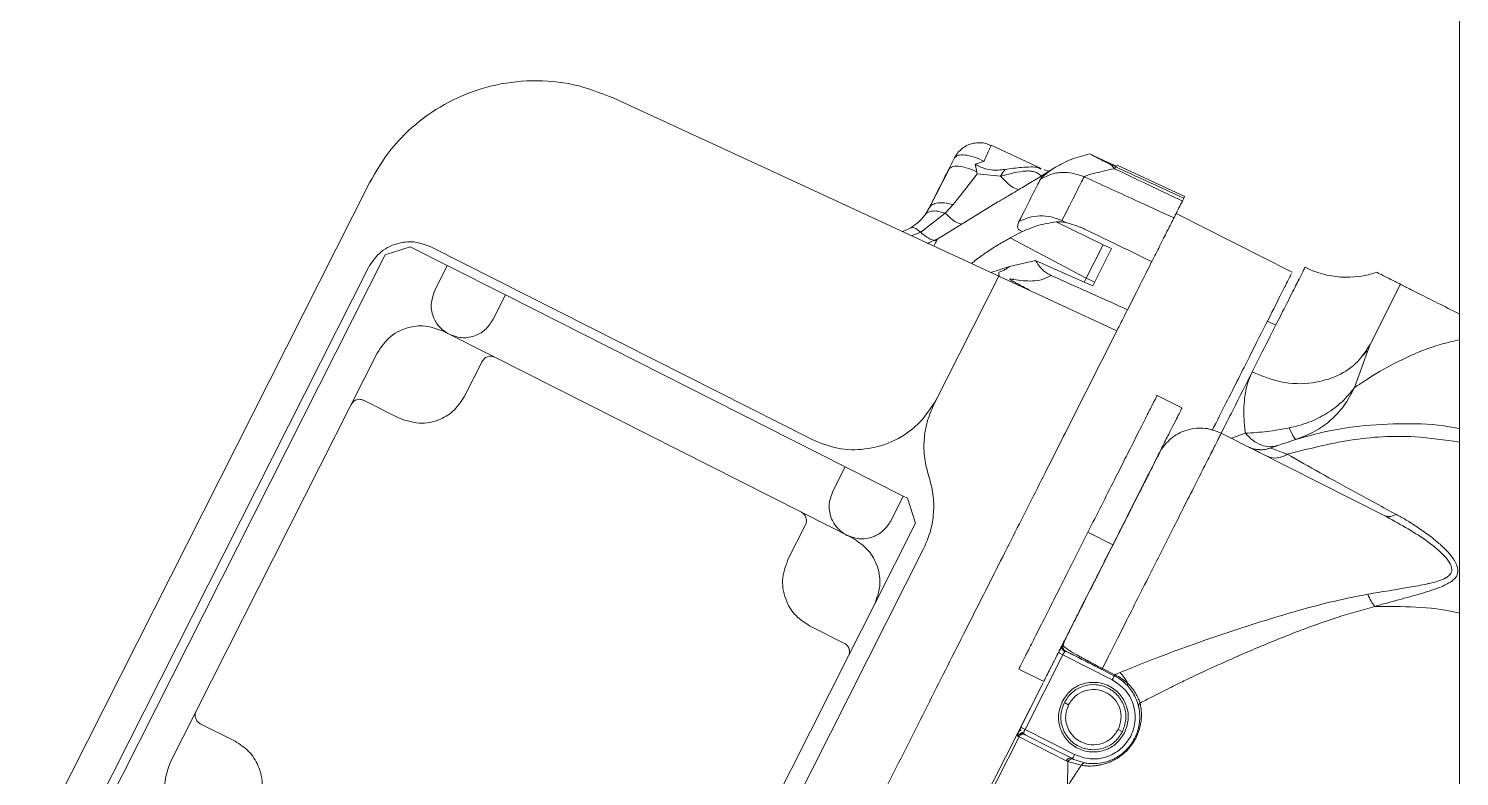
# Model space of a CAD drawing. Header units: millimetres. Extents: x 169 to 14583, y -399 to 10804.
# Drawn here: x 2423.7 to 2577.8, y 2993.1 to 3073.5 of the extents above; entities that cross this region are included whole.
import ezdxf

# ---------------------------------------------------------------- set-up
doc = ezdxf.new("R2010")
doc.units = ezdxf.units.MM
doc.header["$LTSCALE"] = 35

msp = doc.modelspace()

# ---------------------------------------------------------------- linework, layer by layer
at = {"color": 7, "linetype": 'Continuous', "lineweight": 18}
for p, q in [((2577.772, 2366.159), (2577.772, 3236.159)), ((2532.745, 3058.481), (2527.349, 3060.989)), ((2523.408, 3059.63), (2522.792, 3058.412)), ((2537.966, 3060.076), (2539.974, 3059.153)), ((2522.926, 3058.57), (2520.67, 3054.211)), ((2525.629, 3058.96), (2526.592, 3059.28)), ((2525.802, 3058.147), (2525.629, 3058.96)), ((2525.856, 3057.908), (2528.372, 3057.65)), ((2532.798, 3057.713), (2534.284, 3058.63)), ((2533.597, 3058.206), (2533.058, 3058.336)), ((2539.974, 3059.153), (2540.882, 3058.734)), ((2548.206, 3055.489), (2540.936, 3058.85)), ((2423.729, 2984.335), (2460.433, 3056.959)), ((2528.068, 3054.892), (2521.495, 3050.851)), ((2548.11, 3055.299), (2548.194, 3055.467)), ((2519.774, 3051.622), (2522.422, 3053.668)), ((2520.239, 3053.506), (2520.662, 3054.197)), ((2522.422, 3053.668), (2523.256, 3054.603)), ((2559.765, 3047.324), (2547.271, 3053.639)), ((2518.764, 3051.257), (2519.774, 3051.622)), ((2529.418, 3051.015), (2530.726, 3051.697)), ((2533.99, 3052.688), (2533.978, 3052.683)), ((2539.415, 3050.288), (2534.366, 3052.748)), ((2534.981, 3052.885), (2535.459, 3052.655)), ((2462.105, 3049.183), (2464.792, 3050.066)), ((2464.792, 3050.066), (2468.808, 3048.036)), ((2467.028, 3050.056), (2508.083, 3029.307)), ((2520.678, 3050.497), (2520.456, 3050.47)), ((2521.586, 3050.912), (2520.478, 3050.407)), ((2521.588, 3050.912), (2520.479, 3050.406)), ((2529.418, 3051.015), (2537.601, 3046.699)), ((2539.415, 3050.288), (2537.601, 3046.699)), ((2540.321, 3049.864), (2539.415, 3050.288)), ((2430.982, 2987.6), (2462.105, 3049.183)), ((2529.325, 3047.927), (2532.143, 3048.604)), ((2532.143, 3048.604), (2537.385, 3046.272)), ((2538.291, 3045.848), (2540.321, 3049.864)), ((2430.992, 2989.836), (2460.31, 3047.849)), ((2468.808, 3048.036), (2467.455, 3045.358)), ((2475.056, 3044.878), (2468.808, 3048.036)), ((2527.338, 3047.293), (2529.325, 3047.927)), ((2528.18, 3046.904), (2521.195, 3033.082)), ((2528.18, 3046.904), (2540.896, 3041.025)), ((2531.42, 3045.435), (2531.257, 3045.529)), ((2537.601, 3046.699), (2537.385, 3046.272)), ((2537.385, 3046.272), (2538.291, 3045.848)), ((2571.436, 3046.029), (2568.169, 3039.564)), ((2473.703, 3042.201), (2475.056, 3044.878)), ((2511.648, 3026.385), (2475.056, 3044.878)), ((2468.375, 3040.972), (2473.909, 3038.175)), ((2540.896, 3041.025), (2535.939, 3031.217)), ((2558.001, 3041.615), (2557.108, 3042.066)), ((2568.169, 3039.564), (2567.889, 3038.789)), ((2461.255, 3038.632), (2458.458, 3033.099)), ((2470.671, 3033.985), (2472.565, 3037.734)), ((2473.909, 3038.175), (2506.931, 3021.486)), ((2567.889, 3038.789), (2566.487, 3034.909)), ((2567.839, 3038.86), (2567.358, 3038.318)), ((2459.802, 3033.54), (2463.55, 3031.646)), ((2547.9, 3032.714), (2545.222, 3034.067)), ((2458.458, 3033.099), (2441.769, 3000.076)), ((2569.674, 3021.149), (2552.137, 3030.012)), ((2554.733, 3029.99), (2553.229, 3029.46)), ((2511.648, 3026.385), (2510.295, 3023.708)), ((2517.896, 3023.228), (2511.648, 3026.385)), ((2516.542, 3020.55), (2517.896, 3023.228)), ((2518.342, 3023.002), (2517.896, 3023.228)), ((2519.225, 3020.315), (2518.342, 3023.002)), ((2512.465, 3018.689), (2506.931, 3021.486)), ((2507.373, 3020.142), (2505.478, 3016.394)), ((2514.804, 3011.569), (2519.225, 3020.315)), ((2537.78, 3019.341), (2540.458, 3017.988)), ((2520.108, 3017.628), (2490.789, 2959.616)), ((2512.008, 3006.035), (2514.804, 3011.569)), ((2507.818, 3009.273), (2511.566, 3007.379)), ((2512.008, 3006.035), (2495.319, 2973.013)), ((2535.067, 3006.146), (2531.007, 2998.114)), ((2535.067, 3006.146), (2540.395, 3003.453)), ((2535.219, 3006.662), (2535.236, 3006.649)), ((2535.363, 3006.557), (2535.357, 3006.56)), ((2530.338, 3004.615), (2533.015, 3003.262)), ((2539.282, 3004.576), (2540.621, 3003.9)), ((2540.675, 3003.998), (2539.333, 3004.677)), ((2532.951, 3003.135), (2517.259, 2972.085)), ((2532.977, 3003.117), (2530.563, 2998.338)), ((2535.242, 3001.016), (2535.705, 3000.781)), ((2441.769, 3000.076), (2438.972, 2994.543)), ((2445.959, 2996.838), (2442.21, 2998.733)), ((2531.007, 2998.114), (2536.336, 2995.421)), ((2541.025, 2998.093), (2541.489, 2997.858)), ((2530.361, 2997.32), (2535.452, 2994.747)), ((2535.634, 2994.659), (2535.579, 2991.954)), ((2535.634, 2994.659), (2537.059, 2994.254)), ((2536.275, 2994.895), (2537.554, 2994.503))]:
    msp.add_line(p, q, dxfattribs=at)
at = {"color": 7, "linetype": 'Continuous', "lineweight": 18, "flags": 128}
for points in [[(2528.18, 3046.904), (2504.938, 3057.649), (2486.675, 3066.092)], [(2538.493, 3046.248), (2537.993, 3046.5), (2537.601, 3046.699)], [(2530.361, 2997.32), (2523.179, 2983.11), (2517.536, 2971.945)], [(2531.019, 2997.548), (2533.87, 2996.107), (2536.11, 2994.975)]]:
    msp.add_lwpolyline(points, dxfattribs=at)
at = {"color": 7, "linetype": 'Continuous', "lineweight": 18}
msp.add_arc((2565.669, 3056.787), 10, 243.18857, 288.88, dxfattribs=at)
for points, knots in [([(2460.433, 3056.959), (2461.159, 3058.198), (2462.612, 3060.676), (2465.733, 3063.696), (2469.372, 3066.018), (2473.504, 3067.528), (2477.925, 3068.094), (2482.463, 3067.715), (2485.271, 3066.633), (2486.675, 3066.092)], [0, 0, 0, 0, 0.1400116, 0.2800232, 0.4200347, 0.5600463, 0.7066975, 0.8533488, 1, 1, 1, 1]), ([(2527.339, 3060.961), (2527.171, 3061.038), (2526.794, 3061.21), (2526.145, 3061.292), (2525.458, 3061.234), (2524.811, 3061.021), (2524.245, 3060.673), (2523.762, 3060.222), (2523.537, 3059.849), (2523.424, 3059.662)], [0, 0, 0, 0, 0.1201596, 0.2703876, 0.4208133, 0.5689432, 0.7134899, 0.8563698, 1, 1, 1, 1]), ([(2527.342, 3060.974), (2527.344, 3060.976), (2527.36, 3060.999), (2527.244, 3060.726), (2526.99, 3060.152), (2526.723, 3059.567), (2526.592, 3059.28)], [0, 0, 0, 0, 0.0332825, 0.3543045, 0.6835641, 1, 1, 1, 1]), ([(2523.408, 3059.63), (2523.514, 3059.741), (2523.728, 3059.963), (2524.514, 3059.982), (2525.516, 3059.767), (2526.233, 3059.442), (2526.592, 3059.28)], [0, 0, 0, 0, 0.25, 0.5, 0.75, 1, 1, 1, 1]), ([(2534.284, 3058.63), (2534.844, 3058.929), (2536.015, 3059.555), (2537.297, 3059.898), (2537.966, 3060.076)], [0, 0, 0, 0, 0.4784896, 1, 1, 1, 1]), ([(2540.226, 3058.926), (2539.77, 3059.146), (2539.109, 3059.465), (2538.382, 3059.848), (2538.109, 3059.998), (2537.966, 3060.076)], [0, 0, 0, 0, 0.5140245, 0.7460516, 1, 1, 1, 1]), ([(2520.662, 3054.197), (2521.043, 3054.951), (2521.73, 3056.31), (2522.465, 3057.765), (2522.792, 3058.412)], [0, 0, 0, 0, 0.55487027, 1, 1, 1, 1]), ([(2522.792, 3058.412), (2522.91, 3058.53), (2523.145, 3058.765), (2523.97, 3058.753), (2524.895, 3058.539), (2525.5, 3058.278), (2525.802, 3058.147)], [0, 0, 0, 0, 0.2796498, 0.5592996, 0.7796498, 1, 1, 1, 1]), ([(2523.256, 3054.603), (2523.733, 3055.206), (2524.587, 3056.283), (2525.468, 3057.411), (2525.856, 3057.908)], [0, 0, 0, 0, 0.5593554, 1, 1, 1, 1]), ([(2528.854, 3058.385), (2528.355, 3058.338), (2527.555, 3058.262), (2526.444, 3058.517), (2525.902, 3058.812), (2525.629, 3058.96)], [0, 0, 0, 0, 0.4516482, 0.7233051, 1, 1, 1, 1]), ([(2525.802, 3058.147), (2525.813, 3058.103), (2525.831, 3058.023), (2525.848, 3057.943), (2525.856, 3057.908)], [0, 0, 0, 0, 0.5604656, 1, 1, 1, 1]), ([(2528.372, 3057.65), (2528.462, 3057.799), (2528.624, 3058.063), (2528.784, 3058.287), (2528.854, 3058.385)], [0, 0, 0, 0, 0.5598815, 1, 1, 1, 1]), ([(2528.372, 3057.65), (2529.297, 3057.911), (2530.307, 3058.195), (2531.431, 3058.232), (2531.644, 3058.211), (2531.843, 3058.18), (2532.05, 3058.129), (2532.282, 3058.033), (2532.663, 3057.808), (2532.756, 3057.678), (2532.828, 3057.578)], [0, 0, 0, 0, 0.4676676, 0.5104665, 0.5454795, 0.5667009, 0.6061005, 0.6522458, 0.7298961, 1, 1, 1, 1]), ([(2532.722, 3058.431), (2532.628, 3058.483), (2532.323, 3058.651), (2531.619, 3058.665), (2530.456, 3058.62), (2529.462, 3058.474), (2528.854, 3058.385)], [0, 0, 0, 0, 0.1043521, 0.3367629, 0.5941543, 1, 1, 1, 1]), ([(2534.284, 3058.63), (2533.847, 3058.329), (2532.996, 3057.744), (2532.77, 3057.477), (2532.66, 3057.347)], [0, 0, 0, 0, 0.5141598, 1, 1, 1, 1]), ([(2532.66, 3057.347), (2533.068, 3057.552), (2533.892, 3057.965), (2535.551, 3058.191), (2536.685, 3057.828), (2537.368, 3057.609)], [0, 0, 0, 0, 0.2798144, 0.5658793, 1, 1, 1, 1]), ([(2537.368, 3057.609), (2537.449, 3057.655), (2537.616, 3057.75), (2538.399, 3057.962), (2539.417, 3058.204), (2540.228, 3058.381), (2540.646, 3058.472)], [0, 0, 0, 0, 0.2242673, 0.4647417, 0.7244412, 1, 1, 1, 1]), ([(2540.226, 3058.926), (2540.306, 3058.844), (2540.448, 3058.699), (2540.585, 3058.541), (2540.646, 3058.472)], [0, 0, 0, 0, 0.56, 1, 1, 1, 1]), ([(2540.794, 3058.661), (2540.687, 3058.71), (2540.496, 3058.798), (2540.308, 3058.887), (2540.226, 3058.926)], [0, 0, 0, 0, 0.5644904, 1, 1, 1, 1]), ([(2540.646, 3058.472), (2540.674, 3058.508), (2540.724, 3058.571), (2540.773, 3058.633), (2540.794, 3058.661)], [0, 0, 0, 0, 0.5596346, 1, 1, 1, 1]), ([(2540.646, 3058.472), (2542.01, 3057.822), (2544.446, 3056.662), (2546.882, 3055.5), (2547.953, 3054.989)], [0, 0, 0, 0, 0.56, 1, 1, 1, 1]), ([(2548.11, 3055.299), (2546.762, 3055.918), (2544.323, 3057.039), (2541.885, 3058.159), (2540.794, 3058.661)], [0, 0, 0, 0, 0.5526918, 1, 1, 1, 1]), ([(2528.07, 3054.89), (2528.113, 3054.914), (2528.23, 3054.98), (2528.594, 3055.193), (2529.359, 3055.641), (2530.367, 3056.24), (2531.638, 3056.994), (2532.337, 3057.428), (2532.798, 3057.713)], [0, 0, 0, 0, 0.0763124, 0.2049128, 0.3411482, 0.6505631, 0.7698054, 1, 1, 1, 1]), ([(2530.41, 3056.197), (2530.191, 3056.252), (2529.627, 3056.393), (2528.848, 3057.173), (2528.372, 3057.65)], [0, 0, 0, 0, 0.3881381, 1, 1, 1, 1]), ([(2537.368, 3057.609), (2539.173, 3056.782), (2542.396, 3055.305), (2545.62, 3053.828), (2547.038, 3053.179)], [0, 0, 0, 0, 0.5599987, 1, 1, 1, 1]), ([(2523.256, 3054.603), (2522.933, 3054.685), (2522.272, 3054.853), (2521.477, 3054.792), (2520.921, 3054.563), (2520.747, 3054.317), (2520.662, 3054.197)], [0, 0, 0, 0, 0.2736157, 0.5615719, 0.7863839, 1, 1, 1, 1]), ([(2528.274, 3055.006), (2528.253, 3054.995), (2528.108, 3054.91), (2527.96, 3054.827), (2527.925, 3054.808), (2527.907, 3054.798)], [0, 0, 0, 0, 0.0761904, 0.5481454, 1, 1, 1, 1]), ([(2547.085, 3053.271), (2547.145, 3053.389), (2547.257, 3053.612), (2547.564, 3054.219), (2547.823, 3054.732), (2547.953, 3054.989)], [0, 0, 0, 0, 0.36442766, 0.68224566, 1, 1, 1, 1]), ([(2547.953, 3054.989), (2547.983, 3055.048), (2548.036, 3055.153), (2548.087, 3055.254), (2548.11, 3055.299)], [0, 0, 0, 0, 0.55999584, 1, 1, 1, 1]), ([(2518.697, 3052.12), (2518.965, 3052.296), (2519.606, 3052.715), (2520.006, 3053.215), (2520.239, 3053.506)], [0, 0, 0, 0, 0.4186111, 1, 1, 1, 1]), ([(2522.422, 3053.668), (2522.16, 3053.754), (2521.627, 3053.93), (2520.982, 3053.931), (2520.505, 3053.786), (2520.327, 3053.598), (2520.239, 3053.506)], [0, 0, 0, 0, 0.2751897, 0.5611769, 0.7848101, 1, 1, 1, 1]), ([(2524.207, 3052.511), (2524.012, 3052.554), (2523.516, 3052.664), (2522.834, 3053.29), (2522.422, 3053.668)], [0, 0, 0, 0, 0.3947293, 1, 1, 1, 1]), ([(2524.207, 3052.511), (2524.012, 3052.554), (2523.516, 3052.664), (2522.834, 3053.29), (2522.422, 3053.668)], [0, 0, 0, 0, 0.39472927, 1, 1, 1, 1]), ([(2544.659, 3048.472), (2544.948, 3049.043), (2545.587, 3050.307), (2546.486, 3052.086), (2546.857, 3052.821), (2547.085, 3053.271)], [0, 0, 0, 0, 0.2425301, 0.5370088, 1, 1, 1, 1]), ([(2518.697, 3052.12), (2518.431, 3051.975), (2518.116, 3051.803), (2517.817, 3051.729), (2517.77, 3051.717)], [0, 0, 0, 0, 0.84080594, 1, 1, 1, 1]), ([(2519.774, 3051.622), (2519.524, 3051.832), (2519.077, 3052.207), (2518.813, 3052.147), (2518.697, 3052.12)], [0, 0, 0, 0, 0.56, 1, 1, 1, 1]), ([(2521.486, 3050.795), (2521.45, 3050.779), (2521.3, 3050.713), (2520.943, 3050.811), (2520.411, 3051.082), (2520.003, 3051.428), (2519.774, 3051.622)], [0, 0, 0, 0, 0.09806054, 0.4086354, 0.66777573, 1, 1, 1, 1]), ([(2530.726, 3051.697), (2530.504, 3051.789), (2530.07, 3051.968), (2530.256, 3052.506), (2530.347, 3052.77)], [0, 0, 0, 0, 0.5100523, 1, 1, 1, 1]), ([(2534.366, 3052.748), (2533.698, 3052.641), (2532.42, 3052.434), (2531.274, 3051.935), (2530.726, 3051.697)], [0, 0, 0, 0, 0.5220988, 1, 1, 1, 1]), ([(2534.366, 3052.748), (2534.547, 3052.751), (2534.896, 3052.756), (2535.723, 3052.628), (2536.385, 3052.39), (2536.841, 3052.227)], [0, 0, 0, 0, 0.2527534, 0.4866422, 1, 1, 1, 1]), ([(2536.841, 3052.227), (2536.948, 3052.183), (2537.141, 3052.103), (2537.33, 3052.013), (2537.414, 3051.973)], [0, 0, 0, 0, 0.5554029, 1, 1, 1, 1]), ([(2544.659, 3048.472), (2543.319, 3049.12), (2540.905, 3050.289), (2538.489, 3051.455), (2537.414, 3051.973)], [0, 0, 0, 0, 0.5549606, 1, 1, 1, 1]), ([(2460.31, 3047.849), (2460.725, 3048.461), (2461.556, 3049.686), (2463.492, 3050.548), (2465.405, 3050.68), (2466.487, 3050.264), (2467.028, 3050.056)], [0, 0, 0, 0, 0.279619, 0.5592379, 0.779619, 1, 1, 1, 1]), ([(2521.189, 3050.136), (2521.237, 3050.23), (2521.374, 3050.499), (2521.505, 3050.756), (2521.577, 3050.895), (2521.584, 3050.907), (2521.586, 3050.912)], [0, 0, 0, 0, 0.1929311, 0.5494378, 0.8184688, 1, 1, 1, 1]), ([(2525.261, 3048.253), (2525.448, 3048.411), (2525.949, 3048.835), (2526.943, 3049.539), (2528.17, 3050.336), (2528.998, 3050.786), (2529.418, 3051.015)], [0, 0, 0, 0, 0.1524146, 0.4087985, 0.6997914, 1, 1, 1, 1]), ([(2532.143, 3048.604), (2532.351, 3048.25), (2532.631, 3047.774), (2533.316, 3047.228), (2533.657, 3047.059), (2533.833, 3046.973)], [0, 0, 0, 0, 0.5837075, 0.7860021, 1, 1, 1, 1]), ([(2528.255, 3046.869), (2528.205, 3047.026), (2528.105, 3047.34), (2528.363, 3047.379), (2528.831, 3047.572), (2529.159, 3047.808), (2529.325, 3047.927)], [0, 0, 0, 0, 0.3253388, 0.6529807, 0.8247759, 1, 1, 1, 1]), ([(2531.429, 3045.456), (2531.001, 3045.668), (2530.434, 3045.949), (2529.756, 3046.322), (2529.474, 3046.476), (2529.381, 3046.554), (2529.368, 3046.57), (2529.364, 3046.579), (2529.366, 3046.586), (2529.371, 3046.59), (2529.375, 3046.592), (2529.377, 3046.592), (2529.377, 3046.592), (2529.377, 3046.592), (2529.377, 3046.592), (2529.381, 3046.593), (2529.393, 3046.598), (2529.476, 3046.601), (2529.601, 3046.581), (2529.734, 3046.559), (2530.414, 3046.447), (2531.502, 3046.311), (2532.866, 3046.496), (2533.517, 3046.817), (2533.833, 3046.973)], [0, 0, 0, 0, 0.1923172, 0.2543529, 0.305508, 0.3128708, 0.3161352, 0.3192612, 0.3223924, 0.3256877, 0.3265574, 0.3270005, 0.3270563, 0.3270842, 0.3270877, 0.3270902, 0.3300364, 0.3390145, 0.3810915, 0.3875028, 0.4006869, 0.6932006, 0.8510546, 1, 1, 1, 1]), ([(2533.833, 3046.973), (2535.385, 3046.276), (2538.121, 3045.047), (2540.858, 3043.822), (2542.042, 3043.293)], [0, 0, 0, 0, 0.567544, 1, 1, 1, 1]), ([(2542.042, 3043.293), (2542.575, 3044.349), (2543.528, 3046.234), (2544.314, 3047.788), (2544.659, 3048.472)], [0, 0, 0, 0, 0.5599733, 1, 1, 1, 1]), ([(2559.694, 3047.182), (2559.654, 3047.103), (2559.547, 3046.891), (2558.709, 3045.234), (2557.271, 3042.388), (2555.231, 3038.353), (2553.187, 3034.307), (2551.663, 3031.292), (2551.16, 3030.297)], [0, 0, 0, 0, 0.1168325, 0.313513, 0.5098303, 0.7065192, 0.9031997, 1, 1, 1, 1]), ([(2561.158, 3047.862), (2561.127, 3047.8), (2561.064, 3047.676), (2560.559, 3046.676), (2559.758, 3045.093), (2558.634, 3042.869), (2557.23, 3040.09), (2556.052, 3037.76), (2555.463, 3036.595)], [0, 0, 0, 0, 0.1666658, 0.3333327, 0.4999995, 0.6666663, 0.8333332, 1, 1, 1, 1]), ([(2568.905, 3047.308), (2568.909, 3047.306), (2568.918, 3047.302), (2569.172, 3047.174), (2569.618, 3046.948), (2570.23, 3046.639), (2570.865, 3046.318), (2571.334, 3046.081), (2571.404, 3046.046), (2571.436, 3046.029)], [0, 0, 0, 0, 0.0969003, 0.221424, 0.3571533, 0.5210089, 0.6928454, 0.8579905, 1, 1, 1, 1]), ([(2577.772, 3042.827), (2576.961, 3043.237), (2575.336, 3044.058), (2573.283, 3045.096), (2571.745, 3045.873), (2571.539, 3045.977), (2571.436, 3046.029)], [0, 0, 0, 0, 0.2289852, 0.4588744, 0.7294372, 1, 1, 1, 1]), ([(2467.455, 3045.358), (2467.282, 3044.87), (2466.937, 3043.894), (2467.255, 3042.444), (2467.975, 3041.311), (2468.658, 3040.874), (2469, 3040.656)], [0, 0, 0, 0, 0.2796189, 0.5592379, 0.7796189, 1, 1, 1, 1]), ([(2540.896, 3041.025), (2540.91, 3041.054), (2540.939, 3041.111), (2541.184, 3041.596), (2541.543, 3042.307), (2541.876, 3042.964), (2542.042, 3043.293)], [0, 0, 0, 0, 0.2499338, 0.4998554, 0.7499243, 1, 1, 1, 1]), ([(2461.255, 3038.632), (2461.695, 3039.281), (2462.575, 3040.579), (2464.627, 3041.493), (2466.655, 3041.633), (2467.802, 3041.192), (2468.375, 3040.972)], [0, 0, 0, 0, 0.279619, 0.5592379, 0.7796189, 1, 1, 1, 1]), ([(2473.703, 3042.201), (2473.448, 3041.815), (2472.94, 3041.044), (2471.697, 3040.376), (2470.3, 3040.177), (2469.433, 3040.496), (2469, 3040.656)], [0, 0, 0, 0, 0.2503077, 0.5000197, 0.7499119, 1, 1, 1, 1]), ([(2568.169, 3039.564), (2567.752, 3038.907), (2566.888, 3037.541), (2564.715, 3036.085), (2561.885, 3035.258), (2558.606, 3035.312), (2556.483, 3036.178), (2555.463, 3036.594)], [0, 0, 0, 0, 0.1768132, 0.3671494, 0.5635509, 0.7902753, 1, 1, 1, 1]), ([(2566.487, 3034.909), (2566.828, 3035.141), (2567.531, 3035.618), (2569.348, 3036.754), (2572.033, 3038.198), (2575.111, 3039.441), (2577.119, 3039.906), (2577.772, 3040.057)], [0, 0, 0, 0, 0.132082, 0.2716816, 0.5633657, 0.8579147, 1, 1, 1, 1]), ([(2472.565, 3037.734), (2472.648, 3037.856), (2472.814, 3038.101), (2473.202, 3038.274), (2473.584, 3038.3), (2473.801, 3038.217), (2473.909, 3038.175)], [0, 0, 0, 0, 0.2796189, 0.5592379, 0.779619, 1, 1, 1, 1]), ([(2555.463, 3036.595), (2554.794, 3035.269), (2553.771, 3033.246), (2552.556, 3030.842), (2552.137, 3030.012)], [0, 0, 0, 0, 0.6550496, 1, 1, 1, 1]), ([(2555.463, 3036.594), (2555.287, 3036.191), (2554.907, 3035.321), (2554.649, 3033.951), (2554.556, 3032.645), (2554.568, 3031.402), (2554.673, 3030.505), (2554.733, 3029.99)], [0, 0, 0, 0, 0.2226552, 0.4796539, 0.6455327, 0.7963597, 1, 1, 1, 1]), ([(2566.487, 3034.909), (2566.061, 3034.387), (2565.209, 3033.342), (2563.507, 3032.088), (2561.581, 3031.098), (2560.163, 3030.744), (2559.453, 3030.567)], [0, 0, 0, 0, 0.2493386, 0.4988917, 0.7490328, 1, 1, 1, 1]), ([(2560.204, 3029.349), (2560.854, 3029.587), (2562.191, 3030.078), (2563.93, 3031.339), (2565.448, 3032.941), (2566.133, 3034.238), (2566.487, 3034.909)], [0, 0, 0, 0, 0.2411984, 0.496514, 0.7395282, 1, 1, 1, 1]), ([(2458.458, 3033.099), (2458.541, 3033.221), (2458.707, 3033.466), (2459.094, 3033.638), (2459.477, 3033.665), (2459.693, 3033.582), (2459.802, 3033.54)], [0, 0, 0, 0, 0.2796189, 0.5592379, 0.779619, 1, 1, 1, 1]), ([(2463.55, 3031.646), (2464.289, 3031.384), (2465.768, 3030.861), (2467.963, 3031.342), (2469.679, 3032.432), (2470.34, 3033.467), (2470.671, 3033.985)], [0, 0, 0, 0, 0.279619, 0.5592379, 0.7796189, 1, 1, 1, 1]), ([(2508.083, 3029.307), (2508.993, 3028.941), (2510.812, 3028.208), (2513.8, 3028.167), (2516.808, 3028.983), (2519.65, 3030.796), (2520.896, 3032.746), (2521.518, 3033.722)], [0, 0, 0, 0, 0.1867813, 0.3735626, 0.560344, 0.780172, 1, 1, 1, 1]), ([(2537.78, 3019.341), (2538.265, 3020.3), (2539.239, 3022.227), (2540.643, 3025.006), (2541.943, 3027.579), (2543.076, 3029.82), (2544.007, 3031.663), (2544.689, 3033.012), (2545.14, 3033.903), (2545.195, 3034.013), (2545.222, 3034.067)], [0, 0, 0, 0, 0.1243704, 0.2499968, 0.3755965, 0.4999993, 0.6243616, 0.7499986, 0.8755959, 1, 1, 1, 1]), ([(2521.195, 3033.082), (2520.931, 3032.476), (2520.401, 3031.259), (2520.099, 3029.278), (2520.119, 3027.272), (2520.475, 3025.992), (2520.651, 3025.355)], [0, 0, 0, 0, 0.2485831, 0.4997889, 0.7511484, 1, 1, 1, 1]), ([(2547.879, 3032.673), (2547.884, 3032.683), (2547.901, 3032.715), (2547.751, 3032.42), (2547.438, 3031.8), (2546.956, 3030.846), (2546.33, 3029.607), (2545.571, 3028.105), (2544.694, 3026.371), (2543.721, 3024.445), (2542.676, 3022.377), (2541.58, 3020.209), (2540.832, 3018.73), (2540.458, 3017.988)], [0, 0, 0, 0, 0.0403436, 0.1360549, 0.2322744, 0.328495, 0.4242069, 0.5199181, 0.6161377, 0.7123587, 0.8080718, 0.9037833, 1, 1, 1, 1]), ([(2535.939, 3031.217), (2534.896, 3029.154), (2532.812, 3025.029), (2529.317, 3018.113), (2525.612, 3010.784), (2521.72, 3003.083), (2517.703, 2995.135), (2513.614, 2987.044), (2509.377, 2978.659), (2505.041, 2970.081), (2500.731, 2961.551), (2497.839, 2955.83), (2496.493, 2953.167), (2496.431, 2953.044)], [0, 0, 0, 0, 0.0965915, 0.193183, 0.2897744, 0.3863659, 0.4829574, 0.5795489, 0.6761404, 0.7823781, 0.8886157, 0.9948534, 1, 1, 1, 1]), ([(2559.453, 3030.567), (2558.651, 3030.427), (2557.003, 3030.141), (2555.503, 3030.042), (2554.733, 3029.99)], [0, 0, 0, 0, 0.48633229, 1, 1, 1, 1]), ([(2577.772, 3030.496), (2577.41, 3030.568), (2575.471, 3030.956), (2571.858, 3031.089), (2567.005, 3030.851), (2562.15, 3030.008), (2559.028, 3028.951), (2557.456, 3028.419)], [0, 0, 0, 0, 0.0538068, 0.2881222, 0.5221315, 0.7594219, 1, 1, 1, 1]), ([(2559.453, 3030.567), (2559.638, 3030.164), (2559.968, 3029.446), (2560.132, 3029.379), (2560.204, 3029.349)], [0, 0, 0, 0, 0.56000093, 1, 1, 1, 1]), ([(2552.137, 3030.012), (2552.108, 3029.955), (2552.049, 3029.839), (2551.583, 3028.917), (2550.861, 3027.487), (2549.884, 3025.555), (2548.702, 3023.216), (2547.362, 3020.564), (2545.92, 3017.71), (2544.436, 3014.774), (2542.971, 3011.876), (2541.592, 3009.148), (2540.336, 3006.661), (2539.667, 3005.338), (2539.333, 3004.677)], [0, 0, 0, 0, 0.0833333, 0.1666667, 0.25, 0.3333333, 0.4166667, 0.5, 0.5833333, 0.6666667, 0.75, 0.8333333, 0.9166667, 1, 1, 1, 1]), ([(2554.733, 3029.99), (2554.997, 3029.722), (2555.534, 3029.176), (2556.431, 3028.691), (2557.329, 3028.478), (2557.868, 3028.606), (2558.132, 3028.668)], [0, 0, 0, 0, 0.2458736, 0.5000006, 0.7541273, 1, 1, 1, 1]), ([(2557.456, 3028.419), (2557.261, 3028.357), (2556.865, 3028.233), (2556.237, 3028.208), (2555.612, 3028.298), (2555.229, 3028.464), (2555.038, 3028.546)], [0, 0, 0, 0, 0.2456449, 0.4977835, 0.7510666, 1, 1, 1, 1]), ([(2577.772, 3029.044), (2576.184, 3029.276), (2572.305, 3029.843), (2565.99, 3029.47), (2561.492, 3028.309), (2559.245, 3027.729)], [0, 0, 0, 0, 0.2576752, 0.6291613, 1, 1, 1, 1]), ([(2545.666, 3028.238), (2545.647, 3028.2), (2545.608, 3028.123), (2545.299, 3027.512), (2544.819, 3026.564), (2544.169, 3025.278), (2543.379, 3023.713), (2542.476, 3021.928), (2541.497, 3019.991), (2540.479, 3017.977), (2539.461, 3015.963), (2538.483, 3014.026), (2537.58, 3012.24), (2536.79, 3010.676), (2536.14, 3009.39), (2535.66, 3008.441), (2535.352, 3007.83), (2535.313, 3007.753), (2535.293, 3007.715)], [0, 0, 0, 0, 0.0625046, 0.1250123, 0.1875159, 0.2500161, 0.3125136, 0.375009, 0.437503, 0.4999963, 0.5624896, 0.6249836, 0.6874789, 0.7499763, 0.8124764, 0.87498, 0.9374876, 1, 1, 1, 1]), ([(2555.549, 3028.29), (2555.599, 3028.264), (2555.91, 3028.101), (2556.669, 3027.731), (2557.304, 3027.421)], [0, 0, 0, 0, 0.16336477, 1, 1, 1, 1]), ([(2557.503, 3028.413), (2557.235, 3028.336), (2556.688, 3028.18), (2556.14, 3028.24), (2555.862, 3028.271)], [0, 0, 0, 0, 0.4916595, 1, 1, 1, 1]), ([(2559.245, 3027.729), (2559.04, 3027.621), (2558.626, 3027.404), (2557.846, 3027.266), (2557.345, 3027.433), (2557.041, 3027.534)], [0, 0, 0, 0, 0.27736981, 0.56202838, 1, 1, 1, 1]), ([(2559.245, 3027.729), (2558.685, 3027.946), (2557.693, 3028.332), (2557.528, 3028.392), (2557.456, 3028.419)], [0, 0, 0, 0, 0.5638649, 1, 1, 1, 1]), ([(2570.985, 3021.243), (2569.53, 3022.036), (2566.613, 3023.624), (2562.727, 3025.763), (2560.407, 3027.073), (2559.245, 3027.729)], [0, 0, 0, 0, 0.3319371, 0.6653906, 1, 1, 1, 1]), ([(2520.651, 3025.355), (2520.828, 3024.718), (2521.183, 3023.439), (2521.204, 3021.435), (2520.903, 3019.452), (2520.372, 3018.234), (2520.108, 3017.628)], [0, 0, 0, 0, 0.2485831, 0.4997889, 0.7511484, 1, 1, 1, 1]), ([(2510.295, 3023.708), (2510.122, 3023.22), (2509.777, 3022.243), (2510.094, 3020.794), (2510.814, 3019.661), (2511.498, 3019.224), (2511.84, 3019.005)], [0, 0, 0, 0, 0.2796189, 0.5592379, 0.7796189, 1, 1, 1, 1]), ([(2506.931, 3021.486), (2507.054, 3021.403), (2507.299, 3021.237), (2507.471, 3020.85), (2507.498, 3020.467), (2507.414, 3020.251), (2507.373, 3020.142)], [0, 0, 0, 0, 0.2796189, 0.5592379, 0.779619, 1, 1, 1, 1]), ([(2569.674, 3021.149), (2571.222, 3020.302), (2573.531, 3019.039), (2575.789, 3017.222), (2576.727, 3016.14), (2577.015, 3015.459), (2576.931, 3015.04), (2576.811, 3014.853), (2576.689, 3014.713), (2576.503, 3014.545), (2576.231, 3014.381), (2575.643, 3014.112), (2575.037, 3013.944), (2574.46, 3013.812), (2574.284, 3013.773), (2573.83, 3013.676), (2572.855, 3013.491), (2571.552, 3013.273), (2570.21, 3013.052), (2569.068, 3012.865), (2568.295, 3012.733), (2567.909, 3012.667)], [0, 0, 0, 0, 0.25666305, 0.38277463, 0.44430284, 0.5038736, 0.53316262, 0.54766747, 0.55638448, 0.57500018, 0.60104387, 0.61718776, 0.68970251, 0.69856557, 0.70551837, 0.71644462, 0.76663299, 0.84705614, 0.89793881, 0.94893298, 1, 1, 1, 1]), ([(2568.67, 3011.361), (2569.1, 3011.481), (2569.958, 3011.722), (2571.218, 3012.064), (2572.453, 3012.4), (2573.65, 3012.736), (2574.798, 3013.085), (2575.744, 3013.43), (2576.535, 3013.794), (2577.109, 3014.154), (2577.442, 3014.547), (2577.646, 3015.056), (2577.606, 3015.545), (2577.404, 3016.02), (2577.24, 3016.318), (2577.006, 3016.662), (2576.624, 3017.133), (2576.174, 3017.599), (2575.661, 3018.072), (2575.149, 3018.508), (2574.3, 3019.175), (2573.248, 3019.912), (2572.068, 3020.657), (2571.342, 3021.05), (2570.985, 3021.243)], [0, 0, 0, 0, 0.0555299, 0.1110463, 0.1665875, 0.222213, 0.2780191, 0.3341586, 0.372184, 0.4184187, 0.4543209, 0.4796017, 0.543281, 0.5615627, 0.5829521, 0.6080596, 0.6368414, 0.6875546, 0.714093, 0.7477621, 0.7923672, 0.8795728, 0.9408879, 1, 1, 1, 1]), ([(2570.985, 3021.243), (2570.716, 3021.139), (2570.236, 3020.952), (2569.846, 3021.089), (2569.674, 3021.149)], [0, 0, 0, 0, 0.56, 1, 1, 1, 1]), ([(2511.84, 3019.005), (2512.328, 3018.832), (2513.304, 3018.487), (2514.754, 3018.805), (2515.887, 3019.525), (2516.324, 3020.208), (2516.542, 3020.55)], [0, 0, 0, 0, 0.279619, 0.5592379, 0.779619, 1, 1, 1, 1]), ([(2530.338, 3004.615), (2530.365, 3004.669), (2530.42, 3004.778), (2530.871, 3005.669), (2531.552, 3007.019), (2532.484, 3008.862), (2533.616, 3011.102), (2534.916, 3013.674), (2536.321, 3016.454), (2537.295, 3018.381), (2537.78, 3019.341)], [0, 0, 0, 0, 0.1243613, 0.2499974, 0.3755937, 0.4999968, 0.6243611, 0.7499646, 0.8755714, 1, 1, 1, 1]), ([(2514.804, 3011.569), (2515.046, 3012.225), (2515.53, 3013.536), (2515.227, 3015.652), (2514.217, 3017.536), (2513.049, 3018.305), (2512.465, 3018.689)], [0, 0, 0, 0, 0.2500204, 0.4999888, 0.7498503, 1, 1, 1, 1]), ([(2540.458, 3017.988), (2540.082, 3017.245), (2539.334, 3015.765), (2538.239, 3013.598), (2537.194, 3011.53), (2536.221, 3009.605), (2535.344, 3007.87), (2534.585, 3006.368), (2533.959, 3005.129), (2533.477, 3004.175), (2533.164, 3003.555), (2533.014, 3003.26), (2533.031, 3003.293), (2533.036, 3003.302)], [0, 0, 0, 0, 0.096267, 0.1919733, 0.2876601, 0.3838659, 0.4800859, 0.5757973, 0.671508, 0.7677271, 0.8639472, 0.9596586, 1, 1, 1, 1]), ([(2505.478, 3016.394), (2505.217, 3015.655), (2504.693, 3014.176), (2505.175, 3011.982), (2506.265, 3010.265), (2507.3, 3009.604), (2507.818, 3009.273)], [0, 0, 0, 0, 0.279619, 0.5592379, 0.7796189, 1, 1, 1, 1]), ([(2567.909, 3012.667), (2566.741, 3012.438), (2564.411, 3011.981), (2560.869, 3011.05), (2557.327, 3010.01), (2553.812, 3008.886), (2550.363, 3007.717), (2547.052, 3006.53), (2543.917, 3005.346), (2542.128, 3004.605), (2541.236, 3004.235)], [0, 0, 0, 0, 0.1265881, 0.2527059, 0.3784208, 0.503761, 0.6287147, 0.7531958, 0.8770397, 1, 1, 1, 1]), ([(2568.67, 3011.361), (2568.532, 3011.534), (2568.264, 3011.869), (2568.024, 3012.407), (2567.909, 3012.667)], [0, 0, 0, 0, 0.5167917, 1, 1, 1, 1]), ([(2543.398, 3000.958), (2543.804, 3001.172), (2544.564, 3001.572), (2545.7, 3002.149), (2546.699, 3002.647), (2547.545, 3003.061), (2549.042, 3003.785), (2551.276, 3004.831), (2554.057, 3006.072), (2556.555, 3007.136), (2558.814, 3008.058), (2561.512, 3009.099), (2564.823, 3010.286), (2567.321, 3010.984), (2568.67, 3011.361)], [0, 0, 0, 0, 0.0587173, 0.1098586, 0.1534043, 0.1893399, 0.2176535, 0.3408094, 0.4587067, 0.5413011, 0.626692, 0.7148241, 0.8460054, 1, 1, 1, 1]), ([(2577.772, 3010.642), (2577.681, 3010.664), (2576.149, 3011.041), (2573.093, 3011.349), (2570.138, 3011.357), (2568.67, 3011.361)], [0, 0, 0, 0, 0.0307307, 0.5184228, 1, 1, 1, 1]), ([(2511.566, 3007.379), (2511.689, 3007.296), (2511.934, 3007.13), (2512.106, 3006.742), (2512.133, 3006.36), (2512.049, 3006.143), (2512.008, 3006.035)], [0, 0, 0, 0, 0.2796189, 0.5592379, 0.779619, 1, 1, 1, 1]), ([(2535.011, 3007.052), (2535.009, 3007.05), (2534.973, 3007), (2534.894, 3006.879), (2534.759, 3006.639), (2534.668, 3006.46), (2534.622, 3006.371)], [0, 0, 0, 0, 0.0147582, 0.3441956, 0.6736317, 1, 1, 1, 1]), ([(2535.011, 3007.052), (2534.999, 3006.999), (2534.973, 3006.888), (2535.035, 3006.713), (2535.143, 3006.57), (2535.234, 3006.508), (2535.277, 3006.479)], [0, 0, 0, 0, 0.2711889, 0.5622011, 0.7888229, 1, 1, 1, 1]), ([(2535.11, 3007.168), (2535.108, 3007.171), (2535.105, 3007.177), (2535.077, 3007.143), (2535.036, 3007.086), (2535.011, 3007.052)], [0, 0, 0, 0, 0.3226003, 0.5951466, 1, 1, 1, 1]), ([(2535.106, 3007.122), (2535.098, 3007.061), (2535.081, 3006.935), (2535.141, 3006.764), (2535.241, 3006.632), (2535.325, 3006.58), (2535.366, 3006.555)], [0, 0, 0, 0, 0.2728893, 0.5617558, 0.78711, 1, 1, 1, 1]), ([(2535.293, 3007.715), (2535.254, 3007.605), (2535.182, 3007.411), (2535.13, 3007.21), (2535.106, 3007.122)], [0, 0, 0, 0, 0.55998099, 1, 1, 1, 1]), ([(2535.106, 3007.122), (2535.108, 3007.13), (2535.111, 3007.145), (2535.11, 3007.161), (2535.11, 3007.168)], [0, 0, 0, 0, 0.5598764, 1, 1, 1, 1]), ([(2539.333, 3004.677), (2539.058, 3004.817), (2538.502, 3005.1), (2537.833, 3005.452), (2537.321, 3005.728), (2536.801, 3006.014), (2536.277, 3006.311), (2535.826, 3006.586), (2535.517, 3006.788), (2535.297, 3006.945), (2535.172, 3007.053), (2535.115, 3007.112), (2535.109, 3007.119), (2535.106, 3007.122)], [0, 0, 0, 0, 0.0743907, 0.1502485, 0.1974109, 0.245338, 0.3446656, 0.4394176, 0.5361225, 0.6356882, 0.7638659, 0.885853, 1, 1, 1, 1]), ([(2534.622, 3006.371), (2534.634, 3006.365), (2534.659, 3006.352), (2534.779, 3006.292), (2534.923, 3006.219), (2535.02, 3006.17), (2535.067, 3006.146)], [0, 0, 0, 0, 0.27146, 0.5624437, 0.788931, 1, 1, 1, 1]), ([(2535.277, 3006.479), (2535.26, 3006.459), (2535.227, 3006.42), (2535.173, 3006.339), (2535.119, 3006.247), (2535.084, 3006.18), (2535.067, 3006.146)], [0, 0, 0, 0, 0.2496631, 0.49938681, 0.74950829, 1, 1, 1, 1]), ([(2535.132, 3006.799), (2535.134, 3006.792), (2535.149, 3006.732), (2535.228, 3006.643), (2535.315, 3006.587), (2535.357, 3006.56)], [0, 0, 0, 0, 0.0689269, 0.5494925, 1, 1, 1, 1]), ([(2535.277, 3006.479), (2535.301, 3006.506), (2535.343, 3006.553), (2535.353, 3006.558), (2535.357, 3006.56)], [0, 0, 0, 0, 0.5658772, 1, 1, 1, 1]), ([(2539.282, 3004.576), (2539.037, 3004.7), (2538.536, 3004.953), (2537.789, 3005.331), (2537.053, 3005.703), (2536.434, 3006.016), (2535.955, 3006.257), (2535.604, 3006.435), (2535.394, 3006.541), (2535.376, 3006.55), (2535.366, 3006.555)], [0, 0, 0, 0, 0.06941261, 0.14220078, 0.23122584, 0.3403325, 0.45072514, 0.5815873, 0.7656533, 1, 1, 1, 1]), ([(2539.333, 3004.677), (2539.317, 3004.645), (2539.288, 3004.588), (2539.284, 3004.58), (2539.282, 3004.576)], [0, 0, 0, 0, 0.5594204, 1, 1, 1, 1]), ([(2540.675, 3003.998), (2540.66, 3003.97), (2540.63, 3003.913), (2540.624, 3003.904), (2540.621, 3003.9)], [0, 0, 0, 0, 0.4957553, 1, 1, 1, 1]), ([(2540.621, 3003.9), (2540.891, 3003.746), (2541.415, 3003.448), (2541.827, 3003.04), (2542.026, 3002.843)], [0, 0, 0, 0, 0.5168599, 1, 1, 1, 1]), ([(2541.236, 3004.235), (2541.13, 3004.19), (2540.941, 3004.11), (2540.757, 3004.032), (2540.675, 3003.998)], [0, 0, 0, 0, 0.560296, 1, 1, 1, 1]), ([(2542.083, 3003.048), (2541.874, 3003.233), (2541.455, 3003.604), (2540.936, 3003.867), (2540.675, 3003.998)], [0, 0, 0, 0, 0.4992483, 1, 1, 1, 1]), ([(2541.236, 3004.235), (2541.395, 3004.066), (2541.723, 3003.715), (2541.961, 3003.275), (2542.083, 3003.048)], [0, 0, 0, 0, 0.48465127, 1, 1, 1, 1]), ([(2541.712, 2997.746), (2541.883, 2998.21), (2542.225, 2999.137), (2542.015, 3000.642), (2541.283, 3001.944), (2540.101, 3002.872), (2538.653, 3003.273), (2537.17, 3003.09), (2535.834, 3002.366), (2535.29, 3001.541), (2535.018, 3001.129)], [0, 0, 0, 0, 0.1251474, 0.2500168, 0.3750167, 0.5000092, 0.6250091, 0.7500016, 0.8749551, 1, 1, 1, 1]), ([(2541.489, 2997.858), (2541.649, 2998.291), (2541.968, 2999.156), (2541.771, 3000.561), (2541.09, 3001.778), (2539.985, 3002.642), (2538.634, 3003.019), (2537.25, 3002.846), (2536.002, 3002.171), (2535.495, 3001.401), (2535.242, 3001.016)], [0, 0, 0, 0, 0.12499998, 0.24999999, 0.37500001, 0.5, 0.62499999, 0.75000001, 0.87500002, 1, 1, 1, 1]), ([(2541.025, 2998.093), (2541.161, 2998.462), (2541.433, 2999.198), (2541.266, 3000.395), (2540.684, 3001.429), (2539.745, 3002.167), (2538.594, 3002.485), (2537.416, 3002.341), (2536.354, 3001.764), (2535.922, 3001.109), (2535.705, 3000.781)], [0, 0, 0, 0, 0.1251854, 0.2500211, 0.375021, 0.5000115, 0.6250115, 0.750002, 0.8749435, 1, 1, 1, 1]), ([(2542.083, 3003.048), (2542.069, 3003.025), (2542.04, 3002.978), (2542.017, 3002.919), (2542.01, 3002.871), (2542.021, 3002.852), (2542.026, 3002.843)], [0, 0, 0, 0, 0.2437569, 0.4956811, 0.7498444, 1, 1, 1, 1]), ([(2542.026, 3002.843), (2542.188, 3002.651), (2542.54, 3002.237), (2542.933, 3001.522), (2543.152, 3000.915), (2543.219, 3000.634), (2543.244, 3000.534)], [0, 0, 0, 0, 0.223744, 0.4858132, 0.8152647, 1, 1, 1, 1]), ([(2543.398, 3000.958), (2543.35, 3001.086), (2543.253, 3001.343), (2542.994, 3001.884), (2542.623, 3002.477), (2542.264, 3002.858), (2542.083, 3003.048)], [0, 0, 0, 0, 0.24841, 0.4975325, 0.7480101, 1, 1, 1, 1]), ([(2535.018, 3001.129), (2534.847, 3000.665), (2534.506, 2999.738), (2534.716, 2998.232), (2535.447, 2996.931), (2536.629, 2996.002), (2538.078, 2995.601), (2539.56, 2995.784), (2540.896, 2996.509), (2541.44, 2997.333), (2541.712, 2997.746)], [0, 0, 0, 0, 0.1251474, 0.2500168, 0.3750167, 0.5000092, 0.6250091, 0.7500016, 0.8749551, 1, 1, 1, 1]), ([(2535.242, 3001.016), (2535.082, 3000.583), (2534.763, 2999.718), (2534.959, 2998.313), (2535.641, 2997.097), (2536.745, 2996.232), (2538.097, 2995.855), (2539.48, 2996.028), (2540.728, 2996.703), (2541.235, 2997.473), (2541.489, 2997.858)], [0, 0, 0, 0, 0.125, 0.25, 0.375, 0.5, 0.625, 0.75, 0.875, 1, 1, 1, 1]), ([(2535.705, 3000.781), (2535.569, 3000.413), (2535.298, 2999.676), (2535.465, 2998.479), (2536.047, 2997.445), (2536.986, 2996.707), (2538.137, 2996.389), (2539.315, 2996.534), (2540.377, 2997.11), (2540.809, 2997.765), (2541.025, 2998.093)], [0, 0, 0, 0, 0.1251854, 0.2500211, 0.375021, 0.5000115, 0.6250115, 0.750002, 0.8749435, 1, 1, 1, 1]), ([(2537.059, 2994.254), (2537.192, 2994.233), (2537.382, 2994.204), (2537.687, 2994.179), (2537.951, 2994.17), (2538.275, 2994.178), (2538.587, 2994.205), (2538.835, 2994.239), (2539.016, 2994.269), (2539.295, 2994.325), (2539.668, 2994.422), (2540.062, 2994.567), (2540.471, 2994.748), (2540.867, 2994.958), (2541.477, 2995.369), (2542.044, 2995.88), (2542.418, 2996.358), (2542.56, 2996.559), (2542.638, 2996.672), (2542.833, 2996.975), (2543.029, 2997.358), (2543.193, 2997.761), (2543.299, 2998.074), (2543.401, 2998.445), (2543.489, 2998.897), (2543.558, 2999.583), (2543.527, 3000.312), (2543.438, 3000.76), (2543.398, 3000.958)], [0, 0, 0, 0, 0.078902, 0.1130491, 0.149757, 0.1981918, 0.2462607, 0.265316, 0.284523, 0.3068521, 0.3551749, 0.3977608, 0.4170783, 0.4652301, 0.5000055, 0.5711736, 0.6074813, 0.6104716, 0.6162419, 0.6327967, 0.6769581, 0.6975412, 0.7199756, 0.7459588, 0.7819618, 0.8279267, 0.9238275, 1, 1, 1, 1]), ([(2543.244, 3000.534), (2543.238, 3000.576), (2543.228, 3000.661), (2543.268, 3000.815), (2543.349, 3000.905), (2543.398, 3000.958)], [0, 0, 0, 0, 0.2766221, 0.5625984, 1, 1, 1, 1]), ([(2441.769, 3000.076), (2441.743, 3000.017), (2441.692, 2999.9), (2441.651, 2999.641), (2441.701, 2999.311), (2441.856, 2999.014), (2442.043, 2998.829), (2442.154, 2998.765), (2442.21, 2998.733)], [0, 0, 0, 0, 0.12396268, 0.24522829, 0.49902307, 0.75345357, 0.87525451, 1, 1, 1, 1]), ([(2537.554, 2994.503), (2537.969, 2994.45), (2538.59, 2994.37), (2539.853, 2994.63), (2540.685, 2994.988), (2541.353, 2995.399), (2542.027, 2995.989), (2542.613, 2996.744), (2543.023, 2997.553), (2543.334, 2998.569), (2543.404, 2999.648), (2543.297, 3000.237), (2543.244, 3000.534)], [0, 0, 0, 0, 0.2548893, 0.3809361, 0.4433331, 0.5049923, 0.565817, 0.626184, 0.6869204, 0.7484795, 0.8732678, 1, 1, 1, 1]), ([(2530.563, 2998.338), (2530.545, 2998.304), (2530.499, 2998.211), (2530.421, 2998.05), (2530.334, 2997.862), (2530.287, 2997.743), (2530.238, 2997.605), (2530.192, 2997.448), (2530.222, 2997.405), (2530.237, 2997.383)], [0, 0, 0, 0, 0.07083732, 0.19263455, 0.33580901, 0.48177367, 0.51318367, 0.74979942, 1, 1, 1, 1]), ([(2530.579, 2998.034), (2530.551, 2998.029), (2530.496, 2998.02), (2530.429, 2997.987), (2530.377, 2997.943), (2530.354, 2997.903), (2530.343, 2997.883)], [0, 0, 0, 0, 0.2607205, 0.5170592, 0.7645781, 1, 1, 1, 1]), ([(2530.48, 2997.689), (2530.513, 2997.698), (2530.579, 2997.715), (2530.681, 2997.716), (2530.778, 2997.701), (2530.837, 2997.678), (2530.865, 2997.667)], [0, 0, 0, 0, 0.2630083, 0.5204241, 0.767336, 1, 1, 1, 1]), ([(2530.563, 2998.338), (2530.575, 2998.332), (2530.6, 2998.32), (2530.719, 2998.259), (2530.861, 2998.188), (2530.959, 2998.138), (2531.007, 2998.114)], [0, 0, 0, 0, 0.27965679, 0.55931374, 0.77965686, 1, 1, 1, 1]), ([(2530.725, 2997.657), (2530.714, 2997.663), (2530.693, 2997.673), (2530.679, 2997.71), (2530.678, 2997.762), (2530.689, 2997.809), (2530.694, 2997.833)], [0, 0, 0, 0, 0.2507751, 0.5014497, 0.7512716, 1, 1, 1, 1]), ([(2531.007, 2998.114), (2530.993, 2998.084), (2530.963, 2998.024), (2530.925, 2997.936), (2530.893, 2997.854), (2530.863, 2997.756), (2530.851, 2997.656), (2530.884, 2997.623), (2530.901, 2997.607)], [0, 0, 0, 0, 0.1250712, 0.2499929, 0.3746948, 0.4993089, 0.7480153, 1, 1, 1, 1]), ([(2448.299, 2989.717), (2448.56, 2990.457), (2449.083, 2991.935), (2448.602, 2994.13), (2447.512, 2995.846), (2446.477, 2996.507), (2445.959, 2996.838)], [0, 0, 0, 0, 0.279619, 0.5592379, 0.7796189, 1, 1, 1, 1]), ([(2530.237, 2997.383), (2530.258, 2997.372), (2530.295, 2997.353), (2530.34, 2997.33), (2530.361, 2997.32)], [0, 0, 0, 0, 0.559995, 1, 1, 1, 1]), ([(2531.019, 2997.548), (2530.951, 2997.571), (2530.815, 2997.619), (2530.613, 2997.571), (2530.454, 2997.467), (2530.392, 2997.369), (2530.361, 2997.32)], [0, 0, 0, 0, 0.2796191, 0.5592382, 0.779619, 1, 1, 1, 1]), ([(2530.901, 2997.607), (2530.921, 2997.597), (2530.956, 2997.58), (2530.999, 2997.558), (2531.019, 2997.548)], [0, 0, 0, 0, 0.5599848, 1, 1, 1, 1]), ([(2535.452, 2994.747), (2535.493, 2994.808), (2535.576, 2994.931), (2535.766, 2995.019), (2535.953, 2995.035), (2536.057, 2994.995), (2536.11, 2994.975)], [0, 0, 0, 0, 0.2796191, 0.5592382, 0.779619, 1, 1, 1, 1]), ([(2535.452, 2994.747), (2535.486, 2994.73), (2535.546, 2994.7), (2535.607, 2994.672), (2535.634, 2994.659)], [0, 0, 0, 0, 0.5599996, 1, 1, 1, 1]), ([(2536.275, 2994.895), (2536.211, 2994.915), (2536.077, 2994.958), (2535.877, 2994.907), (2535.722, 2994.8), (2535.663, 2994.705), (2535.634, 2994.659)], [0, 0, 0, 0, 0.27070806, 0.56231395, 0.78929005, 1, 1, 1, 1]), ([(2536.11, 2994.975), (2536.141, 2994.959), (2536.195, 2994.932), (2536.251, 2994.906), (2536.275, 2994.895)], [0, 0, 0, 0, 0.5599999, 1, 1, 1, 1]), ([(2438.972, 2994.543), (2438.731, 2993.887), (2438.247, 2992.575), (2438.549, 2990.459), (2439.56, 2988.575), (2440.728, 2987.807), (2441.312, 2987.422)], [0, 0, 0, 0, 0.2500204, 0.4999888, 0.7498503, 1, 1, 1, 1]), ([(2535.579, 2991.954), (2535.847, 2992.394), (2536.32, 2993.172), (2536.835, 2993.926), (2537.059, 2994.254)], [0, 0, 0, 0, 0.5652642, 1, 1, 1, 1]), ([(2537.059, 2994.254), (2537.091, 2994.301), (2537.157, 2994.397), (2537.295, 2994.479), (2537.432, 2994.514), (2537.514, 2994.507), (2537.554, 2994.503)], [0, 0, 0, 0, 0.284477, 0.5740079, 0.7942118, 1, 1, 1, 1])]:
    msp.add_open_spline(points, degree=3, knots=knots, dxfattribs=at)
for points in [[(2532.66, 3057.347), (2532.419, 3056.871), (2531.938, 3055.918), (2530.877, 3053.819), (2530.347, 3052.77)], [(2534.981, 3052.885), (2535.528, 3053.968), (2536.623, 3056.133), (2537.12, 3057.117), (2537.368, 3057.609)], [(2530.347, 3052.77), (2530.7, 3052.937), (2531.406, 3053.271), (2532.607, 3053.426), (2533.831, 3053.331), (2534.598, 3053.034), (2534.981, 3052.885)], [(2552.137, 3030.012), (2551.56, 3030.23), (2550.405, 3030.667), (2548.533, 3030.47), (2546.822, 3029.684), (2546.051, 3028.72), (2545.666, 3028.238)], [(2540.621, 3003.9), (2540.617, 3003.893), (2540.61, 3003.88), (2540.558, 3003.776), (2540.484, 3003.629), (2540.425, 3003.512), (2540.395, 3003.453)], [(2540.395, 3003.453), (2540.888, 3003.126), (2541.875, 3002.471), (2542.752, 3000.872), (2542.962, 2999.093), (2542.49, 2997.353), (2541.369, 2995.941), (2539.812, 2995.055), (2538.004, 2994.813), (2536.892, 2995.218), (2536.336, 2995.421)], [(2530.901, 2997.607), (2530.84, 2997.629), (2530.719, 2997.674), (2530.522, 2997.644), (2530.346, 2997.548), (2530.273, 2997.438), (2530.237, 2997.383)], [(2536.336, 2995.421), (2536.306, 2995.362), (2536.247, 2995.246), (2536.172, 2995.098), (2536.12, 2994.995), (2536.113, 2994.981), (2536.11, 2994.975)]]:
    msp.add_open_spline(points, degree=3, dxfattribs=at)

doc.saveas('drawing.dxf')
